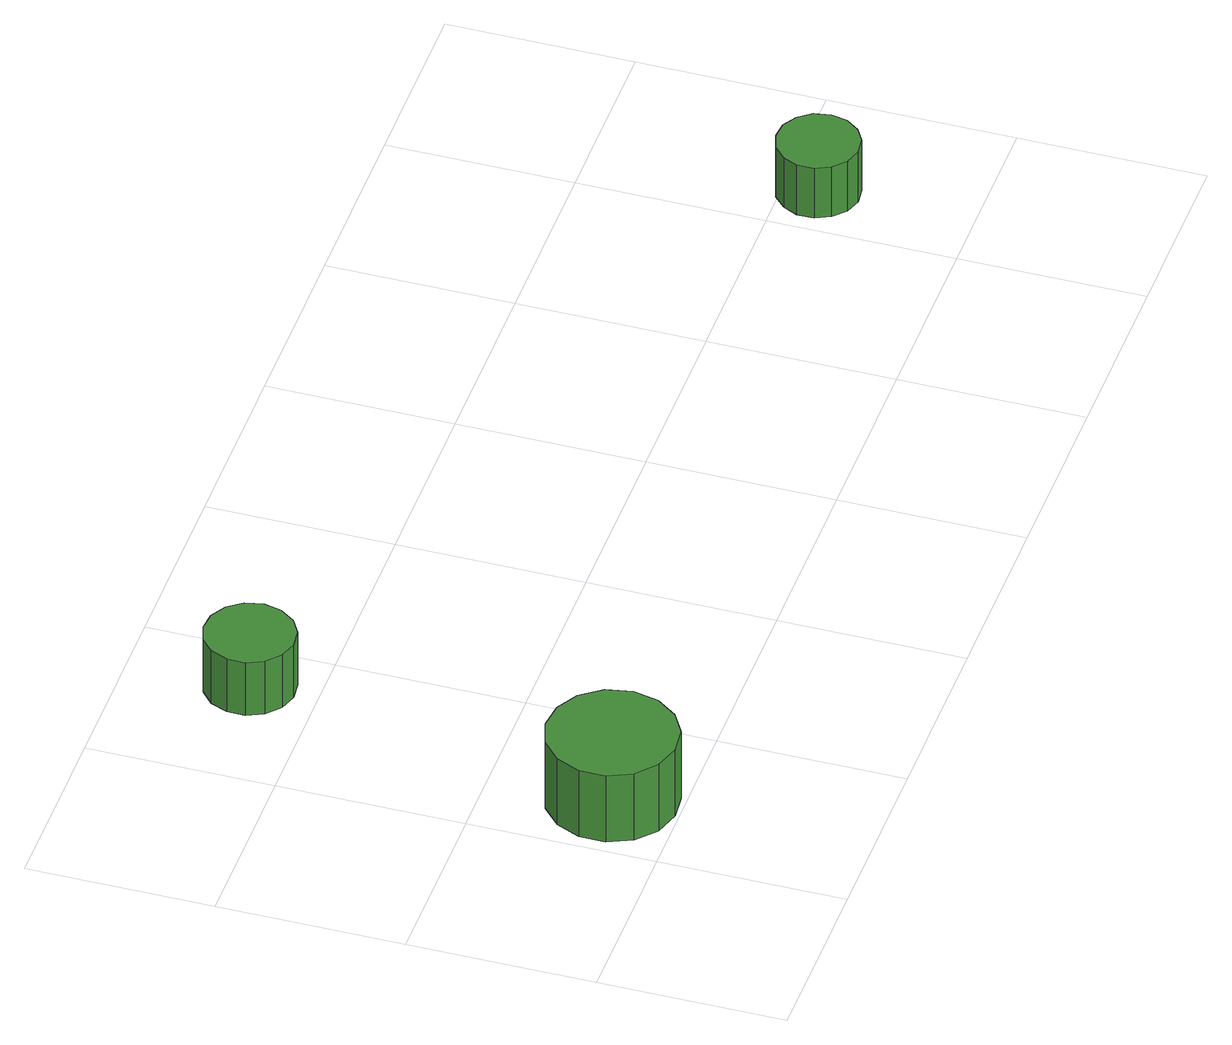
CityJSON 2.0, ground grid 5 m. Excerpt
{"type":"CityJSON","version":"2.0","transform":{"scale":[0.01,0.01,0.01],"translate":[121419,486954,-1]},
"CityObjects":{
"tree1":{"type":"SolitaryVegetationObject","attributes":{"function":"something"},"geometry":[{"type":"MultiSurface","lod":"1","boundaries":[[[0,1,2,3,4,5,6,7,8,9,10,11,12,13,14]],[[15,16,17,18,19,20,21,22,23,24,25,26,27,28,29]],[[0,29,28,1]],[[1,28,27,2]],[[2,27,26,3]],[[3,26,25,4]],[[4,25,24,5]],[[5,24,23,6]],[[6,23,22,7]],[[7,22,21,8]],[[8,21,20,9]],[[9,20,19,10]],[[10,19,18,11]],[[11,18,17,12]],[[12,17,16,13]],[[13,16,15,14]],[[14,15,29,0]]]}]},
"tree2":{"type":"SolitaryVegetationObject","attributes":{"function":"something"},"geometry":[{"type":"MultiSurface","lod":"1","boundaries":[[[30,31,32,33,34,35,36,37,38,39,40,41,42,43,44]],[[45,46,47,48,49,50,51,52,53,54,55,56,57,58,59]],[[30,59,58,31]],[[31,58,57,32]],[[32,57,56,33]],[[33,56,55,34]],[[34,55,54,35]],[[35,54,53,36]],[[36,53,52,37]],[[37,52,51,38]],[[38,51,50,39]],[[39,50,49,40]],[[40,49,48,41]],[[41,48,47,42]],[[42,47,46,43]],[[43,46,45,44]],[[44,45,59,30]]]}]},
"tree3":{"type":"SolitaryVegetationObject","attributes":{"function":"something"}},
"tree4":{"type":"SolitaryVegetationObject","attributes":{"function":"something"},"geometry":[{"type":"MultiSurface","lod":"1","boundaries":[[[60,61,62,63,64,65,66,67,68,69,70,71,72,73,74]],[[75,76,77,78,79,80,81,82,83,84,85,86,87,88,89]],[[60,89,88,61]],[[61,88,87,62]],[[62,87,86,63]],[[63,86,85,64]],[[64,85,84,65]],[[65,84,83,66]],[[66,83,82,67]],[[67,82,81,68]],[[68,81,80,69]],[[69,80,79,70]],[[70,79,78,71]],[[71,78,77,72]],[[72,77,76,73]],[[73,76,75,74]],[[74,75,89,60]]]}]}
},
"vertices":[
[376,180,276],[361,250,276],[319,308,276],[258,343,276],[187,351,276],[119,329,276],[66,281,276],[37,216,276],[37,145,276],[66,79,276],[119,32,276],[187,10,276],[258,17,276],[319,53,276],[361,110,276],[361,110,62],[319,53,62],[258,17,62],[187,10,62],[119,32,62],[66,79,62],[37,145,62],[37,216,62],[66,281,62],[119,329,62],[187,351,62],[258,343,62],[319,308,62],[361,250,62],[376,180,62],
[481,1181,231],[470,1229,231],[441,1269,231],[398,1294,231],[349,1299,231],[302,1284,231],[265,1251,231],[245,1205,231],[245,1156,231],[265,1111,231],[302,1077,231],[349,1062,231],[398,1067,231],[441,1092,231],[470,1132,231],[470,1132,61],[441,1092,61],[398,1067,61],[349,1062,61],[302,1077,61],[265,1111,61],[245,1156,61],[245,1205,61],[265,1251,61],[302,1284,61],[349,1299,61],[398,1294,61],[441,1269,61],[470,1229,61],[481,1181,61],
[2753,408,230],[2744,453,230],[2717,489,230],[2678,512,230],[2633,516,230],[2590,503,230],[2557,472,230],[2538,431,230],[2538,386,230],[2557,345,230],[2590,314,230],[2633,300,230],[2678,305,230],[2717,328,230],[2744,364,230],[2744,364,69],[2717,328,69],[2678,305,69],[2633,300,69],[2590,314,69],[2557,345,69],[2538,386,69],[2538,431,69],[2557,472,69],[2590,503,69],[2633,516,69],[2678,512,69],[2717,489,69],[2744,453,69],[2753,408,69]
]}
